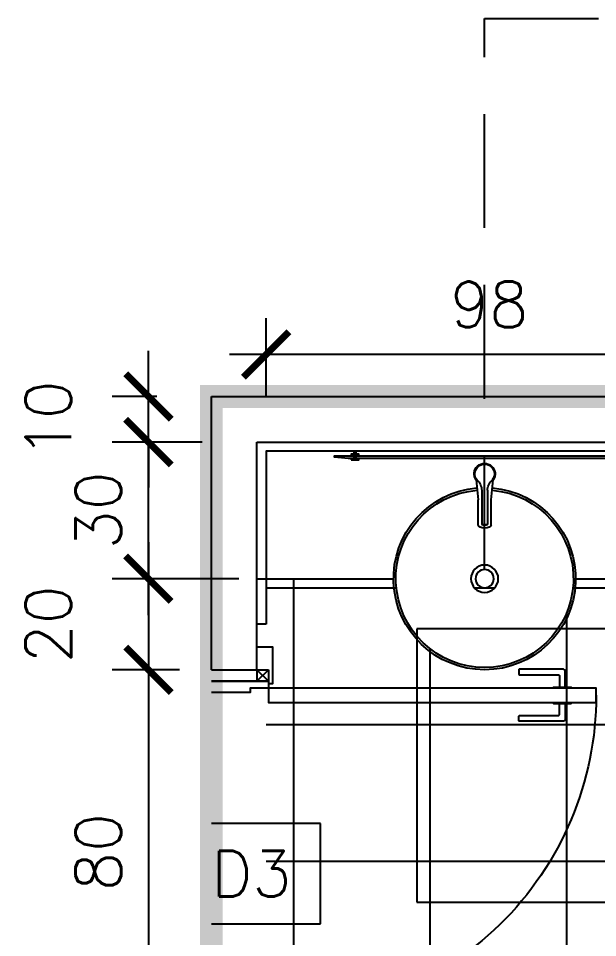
# Model space of a CAD drawing. Header units: centimetres. Extents: x -1797 to 2001, y -8788 to 1856.
# Drawn here: x -965.5 to -838.3, y 32.1 to 234 of the extents above; entities that cross this region are included whole.
import ezdxf
from ezdxf.xclip import XClip

# ---------------------------------------------------------------- set-up
doc = ezdxf.new("R2010")
doc.units = ezdxf.units.CM
doc.header["$LTSCALE"] = 100
doc.header["$MEASUREMENT"] = 0
doc.header["$XCLIPFRAME"] = 0
doc.header["$PDMODE"] = 35
doc.linetypes.add('[01]-A-P4-PL0 (Grnd Flr 4-Bedrm)$0$[01]-A-P4-PL0 (Grnd Flr 4-Bedrm)$0$HIDDEN', pattern=[0.375, 0.25, -0.125])
doc.linetypes.add('HIDDEN', pattern=[0.375, 0.25, -0.125])
for name, color, linetype in [('A0-01 FLOOR PLANS$0$BATH FIXTURES', 85, 'Continuous'), ('A0-01 FLOOR PLANS$0$COUNTERS', 85, 'Continuous'), ('A0-01 FLOOR PLANS$0$DOOR', 1, 'Continuous'), ('A0-01 FLOOR PLANS$0$TEXT-SCHED', 3, 'Continuous'), ('A0-01 FLOOR PLANS$0$WALL-01', 7, 'Continuous'), ('DIM', 1, 'Continuous'), ('HIDDEN -03', 8, 'HIDDEN'), ('ID_Ceiling_01', 161, 'Continuous'), ('ID_Flooring_01', 123, 'Continuous'), ('ID_Flooring_02', 127, 'Continuous'), ('WALL-04', 1, 'Continuous')]:
    doc.layers.add(name, color=color, linetype=linetype)
doc.styles.add('22', font='romans.shx')
doc.styles.add('A0-01 FLOOR PLANS$0$A0-01 GROUND FLOOR PLAN - For Entry modification$0$ROMANS', font='romans')
doc.dimstyles.new('100', dxfattribs={"dimtxt": 15, "dimasz": 10, "dimexe": 8, "dimexo": 12, "dimgap": 6, "dimtad": 1, "dimdec": 0, "dimzin": 0, "dimdsep": 46, "dimtxsty": '22', "dimblk": 'ARCHTICK', "dimcen": 30, "dimdle": 8, "dimclrd": 1, "dimclre": 1, "dimclrt": 2, "dimadec": 0, "dimazin": 0, "dimtfac": 1, "dimtdec": 0, "dimtmove": 2, "dimatfit": 3, "dimldrblk": 'OBLIQUE', "dimfxl": 100, "dimtolj": 1, "dimtzin": 0, "dimarcsym": 0})
doc.dimstyles.new('A0-01 FLOOR PLANS$0$A0-01 GROUND FLOOR PLAN - For Entry modification$0$text', dxfattribs={"dimtxt": 18, "dimasz": 10, "dimexe": 10, "dimexo": 10, "dimgap": -6, "dimtad": 1, "dimtih": 1, "dimtoh": 1, "dimdec": 0, "dimdsep": 46, "dimtxsty": 'A0-01 FLOOR PLANS$0$A0-01 GROUND FLOOR PLAN - For Entry modification$0$ROMANS', "dimblk1": 'A0-01 FLOOR PLANS$0$A0-01 GROUND FLOOR PLAN - For Entry modification$0$_ARCHTICK', "dimblk2": 'A0-01 FLOOR PLANS$0$A0-01 GROUND FLOOR PLAN - For Entry modification$0$_ARCHTICK', "dimsah": 1, "dimcen": 25, "dimdle": 10, "dimse1": 1, "dimse2": 1, "dimsd1": 1, "dimsd2": 1, "dimclrd": 1, "dimclre": 1, "dimclrt": 2, "dimadec": 0, "dimazin": 0, "dimtfac": 1, "dimtdec": 0, "dimtmove": 2, "dimatfit": 3, "dimldrblk": 'A0-01 FLOOR PLANS$0$A0-01 GROUND FLOOR PLAN - For Entry modification$0$_ARCHTICK', "dimfxl": 1, "dimtolj": 1, "dimtzin": 0, "dimarcsym": 0})

# ---------------------------------------------------------------- blocks, each defined once
blk = doc.blocks.new('A0-01 FLOOR PLANS$0$Bath_WashBasin_D-40_01')
for p, q in [((-1.400000000001455, -7.95743741578076), (-1.875695655495292, -3.631076935400415)), ((1.875695747105055, -3.631076806308556), (1.399999999997817, -7.95743741577985)), ((-0.6500000000014552, -5.899999999999409), (-0.6500000000014552, -13.37462112513072)), ((0.6500000000014552, -5.899999999999409), (0.6499999999996362, -13.37462112513163)), ((-1.400000000001455, -13.50000000001114), (-1.400000000001455, -7.95743741578076)), ((1.400000000001455, -13.50000000001137), (1.399999999997817, -7.95743741577985)), ((0.6499999999996362, -13.37462112513163), (-0.6500000000014552, -13.37462112513072))]:
    blk.add_line(p, q)
for radius in [3, 2]:
    blk.add_circle((0, -25.29999999999995), radius)
for centre, radius, start, end in [((0, -2.299999999999955), 2.3, 324.638799914415, 215.3612040288909), ((-1.582957338541746e-07, -2.299999999999955), 2.15, 320.9724882482038, 219.0275117517658), ((-3.610917456431707, -5.890088038634531), 2.960934047014879, 359.8081974793789, 49.04726669728846), ((3.61091713984024, -5.890088038634531), 2.960934047014879, 130.9527333027286, 180.1918025206211), ((0, -25.29999999999995), 20, 94.83111626822225, 85.1688835999918), ((0, -25.29999999999995), 19.5, 94.79409498001834, 85.20590491068913), ((0, -12.54999999999995), 1.05, 231.7533801217575, 308.2466198783646)]:
    blk.add_arc(centre, radius, start, end)
blk.add_ellipse((-2.257191226817667e-06, -13.50000000004525), major_axis=(-1.399997742810228, 4.547473508864641e-11), ratio=0.5000008061070239, start_param=6.283185307179586, end_param=9.42477796076938)
blk = doc.blocks.new('*D1132')
at = {"layer": 'A0-01 FLOOR PLANS$0$TEXT-SCHED', "color": 1, "lineweight": -2, "transparency": 16777216}
for p, q in [((-816.0598543935711, 2104.211588895273), (-856.6312829649997, 2104.211588895273)), ((-856.6312829649997, 2104.211588895273), (-856.6312829649997, 2082.211588895273)), ((-816.0598543935711, 2082.211588895273), (-816.0598543935711, 2104.211588895273)), ((-856.6312829649997, 2082.211588895273), (-816.0598543935711, 2082.211588895273))]:
    blk.add_line(p, q, dxfattribs=at)
at = {"layer": 'Defpoints', "color": 0, "transparency": 16777216}
blk.add_point((-836.3455686792963, 2093.211588895273), dxfattribs=at)
blk.add_point((-836.3455686792963, 2093.211588895273), dxfattribs=at)
blk.add_point((-836.3455686792963, 2093.211588895273), dxfattribs=at)
at = {"layer": 'A0-01 FLOOR PLANS$0$TEXT-SCHED', "color": 2, "transparency": 16777216, "insert": (-836.3455686792854, 2093.211588895273), "char_height": 8, "width": 47.14285714285714, "attachment_point": 5, "style": 'A0-01 FLOOR PLANS$0$A0-01 GROUND FLOOR PLAN - For Entry modification$0$ROMANS'}
blk.add_mtext('\\A1;{\\H1.25x;WD3}', dxfattribs=at)
blk = doc.blocks.new('A0-01 FLOOR PLANS$0$A0-01 GROUND FLOOR PLAN - For Entry modification$0$_ARCHTICK')
at = {"color": 0, "linetype": 'ByBlock', "const_width": 0.15}
blk.add_lwpolyline([(-0.5, -0.5), (0.5, 0.5)], dxfattribs=at)
blk = doc.blocks.new('A0-01 FLOOR PLANS$0$DOOR 25CM')
at = {"layer": 'A0-01 FLOOR PLANS$0$DOOR'}
blk.add_lwpolyline([(-4739.051382942911, 1353.502083427588), (-4735.051382942907, 1353.502083427601), (-4735.051382942907, 1261.502083427614), (-4739.051382942911, 1261.502083427614)], close=True, dxfattribs=at)
for points in [[(-4739.051382943187, 1341.50208342759), (-4739.351382943187, 1341.50208342759), (-4739.351382943187, 1346.50208342759), (-4739.051382943187, 1346.50208342759)], [(-4735.051382943187, 1341.502083427588), (-4734.751382943188, 1341.50208342759), (-4734.751382943188, 1346.50208342759), (-4735.051382943187, 1346.50208342759)]]:
    blk.add_lwpolyline(points, dxfattribs=at)
for points in [[(-4739.351382943201, 1344.802083427599), (-4743.846896726278, 1344.802083427575, 0.41421356237155), (-4744.346896726278, 1344.302083427575), (-4744.346896726278, 1332.002083427572, 0.414213562373095), (-4744.146896726277, 1331.802083427571), (-4742.946896726276, 1331.802083427571, 0.4142135623727761), (-4742.746896726276, 1332.002083427572), (-4742.746896726265, 1343.002083427574, -0.4142135623705012), (-4742.546896726264, 1343.202083427573), (-4739.35138294319, 1343.202083427598)], [(-4734.751382943174, 1344.802083427599), (-4730.255869160097, 1344.802083427575, -0.41421356237155), (-4729.755869160101, 1344.302083427575), (-4729.755869160101, 1332.002083427572, -0.414213562373095), (-4729.955869160098, 1331.802083427571), (-4731.155869160099, 1331.802083427571, -0.4142135623727761), (-4731.355869160099, 1332.002083427572), (-4731.35586916011, 1343.002083427574, 0.4142135623705012), (-4731.555869160111, 1343.202083427573), (-4734.751382943188, 1343.202083427598)]]:
    blk.add_lwpolyline(points, format="xyb", dxfattribs=at)
blk.add_arc((-4737.113584676754, 1263.562647144771), 89.93945779204935, 89.96037448751443, 181.3127934952219, dxfattribs=at)
blk = doc.blocks.new('A0-01 FLOOR PLANS$0$70-100')
at = {"layer": 'A0-01 FLOOR PLANS$0$DOOR', "linetype": 'Continuous'}
for p, q in [((-5.000000000189175, 12.49999999998545), (-5.000000000189175, 9.999999999996362)), ((84.97805208878708, 12.49999999998545), (84.97805208878708, 9.999999999996362)), ((-4.999999999978172, -2.500000000005457), (-4.999999999978172, 0)), ((84.97805208900536, -2.500000000005457), (84.97805208900536, 0)), ((2.500000000003638, -2.500000000023647), (2.500000000003638, -3.54702933691442e-11)), ((77.47805208902355, -2.500000000023647), (77.47805208902355, -3.54702933691442e-11))]:
    blk.add_line(p, q, dxfattribs=at)
at = {"layer": 'A0-01 FLOOR PLANS$0$DOOR'}
for p, q in [((-2.146407496184111e-10, 12.50000000000909), (2.499999999785359, 12.50000000001091)), ((-2.146407496184111e-10, 10), (-2.146407496184111e-10, 12.49999999999636)), ((2.499999999785359, 12.49999999999636), (-2.110027708113194e-10, 10)), ((2.499999999781721, 9.999999999996362), (-2.146407496184111e-10, 12.49999999999636)), ((79.97805208881255, 12.50000000000909), (77.47805208881255, 12.50000000001091)), ((77.47805208881255, 12.49999999999636), (79.97805208880891, 10)), ((77.47805208881618, 9.999999999996362), (79.97805208881255, 12.49999999999636)), ((79.97805208881255, 10), (79.97805208881255, 12.49999999999636)), ((-2.219167072325945e-10, 10), (2.499999999781721, 9.999999999996362)), ((79.97805208881982, 10), (77.47805208881618, 9.999999999996362)), ((2.500000000003638, -2.500000000023647), (0, 0)), ((77.47805208902355, -2.500000000023647), (79.97805208902719, 0)), ((3.637978807091713e-12, -1.818989403545856e-12), (3.637978807091713e-12, -2.500000000023647)), ((2.499999999996362, -2.364686224609613e-11), (3.637978807091713e-12, -2.500000000023647)), ((4.729372449219227e-11, -1.818989403545856e-12), (2.500000000025466, -2.364686224609613e-11)), ((77.47805208903083, -2.364686224609613e-11), (79.97805208902355, -2.500000000023647)), ((79.9780520889799, -1.818989403545856e-12), (77.47805208900172, -2.364686224609613e-11)), ((79.97805208902355, -1.818989403545856e-12), (79.97805208902355, -2.500000000023647)), ((2.546585164964199e-11, -2.5), (2.5, -2.500000000045475)), ((79.97805208900172, -2.5), (77.47805208902719, -2.500000000045475))]:
    blk.add_line(p, q, dxfattribs=at)
for points in [[(2.999999999785359, 12.49999999998909), (2.999999999785359, 13.49999999998909), (-5.000000000200089, 13.49999999997999), (-5.000000000189175, 12.49999999998545)], [(2.499999999781721, 12.49999999999636), (2.499999999781721, -2.499999999195097)], [(2.499999999785359, 12.50000000001091), (3.999999999785359, 12.50000000000909), (3.999999999781721, 8.500000000007276), (4.999999999785359, 8.500000000007276), (5, -2.50000000003547), (2.5, -2.50000000003547), (2.499999999781721, 12.50000000001091)], [(77.47805208881255, 12.50000000001091), (75.97805208881255, 12.50000000000909), (75.97805208881618, 8.500000000007276), (74.97805208881255, 8.500000000007276), (74.97805208902719, -2.50000000003547), (77.47805208902719, -2.50000000003547), (77.47805208881618, 12.50000000001091)], [(76.97805208881255, 12.49999999998909), (76.97805208881255, 13.49999999998909), (84.978052088798, 13.49999999997999), (84.97805208878708, 12.49999999998545)], [(77.47805208881618, 12.49999999999636), (77.47805208881618, -2.499999999195097)], [(3, -2.500000000009095), (3, -3.500000000009095), (-4.99999999998181, -3.499999999998181), (-4.999999999978172, -2.500000000005457)], [(76.97805208902719, -2.500000000009095), (76.97805208902719, -3.500000000009095), (84.978052089009, -3.499999999998181), (84.97805208900536, -2.500000000005457)]]:
    blk.add_lwpolyline(points, dxfattribs=at)
at = {"layer": 'A0-01 FLOOR PLANS$0$DOOR', "linetype": 'Continuous', "xscale": -0.7825568214834222, "yscale": 0.7825568214834222, "zscale": 0.7825568214834222}
blk.add_blockref('A0-01 FLOOR PLANS$0$DOOR 25CM', (-3701.446759796699, -974.6970607018202), dxfattribs=at)
blk = doc.blocks.new('[01]-A-P4-PL0 (Grnd Flr 4-Bedrm)$0$[01]-A-P4-PL0 (Grnd Flr 4-Bedrm)$0$Mirror Screw-flat-5')
at = {"layer": 'WALL-04'}
blk.add_lwpolyline([(-2.542697161694903, -11.80700000024249), (-2.542697161695017, -11.80000000019147), (-2.537697161695007, -11.80000000019147), (-2.537697161694922, -11.80700000024249)], dxfattribs=at)
for points in [[(-2.531824019302633, -11.81000000024248), (-2.548570167536184, -11.81000000024248), (-2.548570167536184, -11.80700000024249), (-2.531824019302633, -11.80700000024249)], [(-2.531824019302633, -11.81899999525998), (-2.548570167536184, -11.81899999525998), (-2.548570167536184, -11.81599999525998), (-2.531824019302633, -11.81599999525998)]]:
    blk.add_lwpolyline(points, close=True, dxfattribs=at)
at = {"layer": 'WALL-04', "linetype": '[01]-A-P4-PL0 (Grnd Flr 4-Bedrm)$0$[01]-A-P4-PL0 (Grnd Flr 4-Bedrm)$0$HIDDEN', "ltscale": 0.01}
blk.add_lwpolyline([(-2.537697161694922, -11.80700000024249), (-2.537697093419411, -11.81899999525998), (-2.542697093419406, -11.81899999525998), (-2.542697161694903, -11.80700000024249)], dxfattribs=at)
blk = doc.blocks.new('_ARCHTICK')
at = {"color": 0, "linetype": 'ByBlock', "const_width": 0.15}
blk.add_lwpolyline([(-0.5, -0.5), (0.5, 0.5)], dxfattribs=at)
blk = doc.blocks.new('*D382')
at = {"layer": 'Defpoints', "color": 0, "transparency": 16777216}
for p in [(-911.1480950248097, 160.1664687127554), (-911.1480950248097, 138.9464692264437), (-813.1480950248097, 138.9464692264439)]:
    blk.add_point(p, dxfattribs=at)
at = {"layer": 'DIM', "color": 1, "lineweight": -2, "transparency": 16777216}
for p, q in [((-911.1480950248097, 150.9464692264437), (-911.1480950248097, 168.1664687127554)), ((-813.1480950248097, 150.9464692264439), (-813.1480950248097, 168.1664687127554)), ((-805.1480950248097, 160.1664687127554), (-919.1480950248097, 160.1664687127554))]:
    blk.add_line(p, q, dxfattribs=at)
at = {"layer": 'DIM', "color": 1, "lineweight": -2, "transparency": 16777216, "xscale": 10, "yscale": 10, "zscale": 10, "rotation": 180}
blk.add_blockref('_ARCHTICK', (-911.1480950248097, 160.1664687127554), dxfattribs=at)
at = {"layer": 'DIM', "color": 1, "lineweight": -2, "transparency": 16777216, "xscale": 10, "yscale": 10, "zscale": 10}
blk.add_blockref('_ARCHTICK', (-813.1480950248097, 160.1664687127554), dxfattribs=at)
at = {"layer": 'DIM', "color": 2, "transparency": 16777216, "insert": (-862.1480950248097, 171.1664687127554), "char_height": 10, "attachment_point": 5, "style": '22'}
blk.add_mtext('\\A1;98', dxfattribs=at)
blk = doc.blocks.new('_OBLIQUE')
at = {"color": 0, "linetype": 'ByBlock'}
blk.add_line((-0.5, -0.5), (0.5, 0.5), dxfattribs=at)
blk = doc.blocks.new('*D390')
at = {"layer": 'Defpoints', "color": 0, "transparency": 16777216}
for p in [(-936.9774748396958, 140.9464692264438), (-913.1480950248101, 140.9464692264438), (-905.14809502481, 110.9464692264438)]:
    blk.add_point(p, dxfattribs=at)
at = {"layer": 'DIM', "color": 1, "lineweight": -2, "transparency": 16777216}
for p, q in [((-936.9774748396958, 102.9464692264437), (-936.9774748396958, 148.9464692264438)), ((-925.1480950248101, 140.9464692264438), (-944.9774748396958, 140.9464692264438)), ((-917.14809502481, 110.9464692264438), (-944.9774748396958, 110.9464692264437))]:
    blk.add_line(p, q, dxfattribs=at)
at = {"layer": 'DIM', "color": 1, "lineweight": -2, "transparency": 16777216, "xscale": 10, "yscale": 10, "zscale": 10}
for p, rotation in [((-936.9774748396958, 140.9464692264438), 90), ((-936.9774748396958, 110.9464692264437), 270)]:
    blk.add_blockref('_ARCHTICK', p, dxfattribs=dict(at, rotation=rotation))
at = {"layer": 'DIM', "color": 2, "transparency": 16777216, "insert": (-947.9774748396956, 125.946469226444), "char_height": 10, "attachment_point": 5, "rotation": 90, "style": '22'}
blk.add_mtext('\\A1;30', dxfattribs=at)
blk = doc.blocks.new('*D910')
at = {"layer": 'Defpoints', "color": 0, "transparency": 16777216}
for p in [(-936.9774748396967, 150.9464692264438), (-923.1480950248101, 150.9464692264438), (-913.1480950248101, 140.9464692264438)]:
    blk.add_point(p, dxfattribs=at)
at = {"layer": 'DIM', "color": 1, "lineweight": -2, "transparency": 16777216}
for p, q in [((-936.9774748396967, 150.9464692264438), (-936.9774748396967, 160.9464692264438)), ((-935.1480950248101, 150.9464692264438), (-944.9774748396967, 150.9464692264438)), ((-936.9774748396967, 140.9464692264438), (-936.9774748396967, 150.9464692264438)), ((-925.1480950248101, 140.9464692264438), (-944.9774748396967, 140.9464692264438)), ((-936.9774748396967, 140.9464692264438), (-936.9774748396967, 130.9464692264438))]:
    blk.add_line(p, q, dxfattribs=at)
at = {"layer": 'DIM', "color": 1, "lineweight": -2, "transparency": 16777216, "xscale": 10, "yscale": 10, "zscale": 10}
for p, rotation in [((-936.9774748396967, 150.9464692264438), 270), ((-936.9774748396967, 140.9464692264438), 90)]:
    blk.add_blockref('_ARCHTICK', p, dxfattribs=dict(at, rotation=rotation))
at = {"layer": 'DIM', "color": 2, "transparency": 16777216, "insert": (-958.9774748396965, 145.946469226444), "char_height": 10, "attachment_point": 5, "rotation": 90, "style": '22'}
blk.add_mtext('\\A1;10', dxfattribs=at)
blk = doc.blocks.new('*D911')
at = {"layer": 'Defpoints', "color": 0, "transparency": 16777216}
for p in [(-905.14809502481, 110.9464692264438), (-936.9774748396967, 90.92452131565098), (-918.1480950248095, 90.92452131565099)]:
    blk.add_point(p, dxfattribs=at)
at = {"layer": 'DIM', "color": 1, "lineweight": -2, "transparency": 16777216}
for p, q in [((-936.9774748396967, 118.9464692264437), (-936.9774748396967, 82.92452131565098)), ((-917.14809502481, 110.9464692264438), (-944.9774748396967, 110.9464692264437)), ((-930.1480950248095, 90.92452131565098), (-944.9774748396967, 90.92452131565098))]:
    blk.add_line(p, q, dxfattribs=at)
at = {"layer": 'DIM', "color": 1, "lineweight": -2, "transparency": 16777216, "xscale": 10, "yscale": 10, "zscale": 10}
for p, rotation in [((-936.9774748396967, 110.9464692264437), 90), ((-936.9774748396967, 90.92452131565098), 270)]:
    blk.add_blockref('_ARCHTICK', p, dxfattribs=dict(at, rotation=rotation))
at = {"layer": 'DIM', "color": 2, "transparency": 16777216, "insert": (-958.9774748396965, 100.9354952710476), "char_height": 10, "attachment_point": 5, "rotation": 90, "style": '22'}
blk.add_mtext('\\A1;20', dxfattribs=at)
blk = doc.blocks.new('*D912')
at = {"layer": 'Defpoints', "color": 0, "transparency": 16777216}
for p in [(-918.1480950248095, 90.92452131565099), (-936.9774748396976, 10.9464692264437), (-918.1480950248099, 10.9464692264437)]:
    blk.add_point(p, dxfattribs=at)
at = {"layer": 'DIM', "color": 1, "lineweight": -2, "transparency": 16777216}
for p, q in [((-936.9774748396976, 98.92452131565099), (-936.9774748396976, 2.946469226443697)), ((-930.1480950248095, 90.92452131565098), (-944.9774748396976, 90.92452131565098)), ((-930.1480950248099, 10.9464692264437), (-944.9774748396976, 10.9464692264437))]:
    blk.add_line(p, q, dxfattribs=at)
at = {"layer": 'DIM', "color": 1, "lineweight": -2, "transparency": 16777216, "xscale": 10, "yscale": 10, "zscale": 10}
for p, rotation in [((-936.9774748396976, 90.92452131565098), 90), ((-936.9774748396976, 10.9464692264437), 270)]:
    blk.add_blockref('_ARCHTICK', p, dxfattribs=dict(at, rotation=rotation))
at = {"layer": 'DIM', "color": 2, "transparency": 16777216, "insert": (-947.9774748396974, 50.9354952710476), "char_height": 10, "attachment_point": 5, "rotation": 90, "style": '22'}
blk.add_mtext('\\A1;80', dxfattribs=at)
blk = doc.blocks.new('A0-01 FLOOR PLANS')
at = {"layer": 'A0-01 FLOOR PLANS$0$COUNTERS'}
for p, q in [((-829.9999999999999, 2158.000000000005), (-800, 2158.000000000005)), ((-760, 2158.000000000005), (-639.9999999999999, 2158.000000000005))]:
    blk.add_line(p, q, dxfattribs=at)
at = {"layer": 'A0-01 FLOOR PLANS$0$WALL-01'}
for p, q in [((-840, 2198.000000000005), (-430, 2198.000000000005)), ((-839.9999999999995, 2137.978052089213), (-840, 2198.000000000005)), ((-830, 2188.000000000005), (-640, 2188.000000000005)), ((-829.9999999999995, 2137.978052089213), (-830, 2188.000000000005)), ((-839.9999999999995, 2137.978052089213), (-829.9999999999993, 2137.978052089213))]:
    blk.add_line(p, q, dxfattribs=at)
at = {"layer": 'A0-01 FLOOR PLANS$0$BATH FIXTURES', "xscale": -1}
blk.add_blockref('A0-01 FLOOR PLANS$0$Bath_WashBasin_D-40_01', (-780, 2183.300000000005), dxfattribs=at)
at = {"layer": 'A0-01 FLOOR PLANS$0$DOOR', "rotation": 270}
blk.add_blockref('A0-01 FLOOR PLANS$0$70-100', (-839.9999999999995, 2137.978052088825), dxfattribs=at)
at = {"layer": 'A0-01 FLOOR PLANS$0$TEXT-SCHED'}
dim = blk.add_linear_dim(base=(-836.3455686792963, 2093.211588895273), p1=(-836.3455686792963, 2093.211588895273), p2=(-836.3455686792963, 2093.211588895273), text='{\\H1.25x;WD3}', dimstyle='A0-01 FLOOR PLANS$0$A0-01 GROUND FLOOR PLAN - For Entry modification$0$text', override={"dimtxt": 8, "dimgap": -6, "dimclrt": 2}, dxfattribs=at)
dim.commit()
dim.dimension.update_dxf_attribs({"geometry": '*D1132', "text_midpoint": (-836.3455686792854, 2093.211588895273), "dimtype": 128})

msp = doc.modelspace()

# ---------------------------------------------------------------- linework, layer by layer
at = {"layer": 'HIDDEN -03'}
msp.add_lwpolyline([(-863.1480958991797, 112.9464684817019), (-863.1480958991797, 233.9638127715468), (-698.2732753984656, 233.9638127715468)], dxfattribs=at)
at = {"layer": 'HIDDEN -03', "color": 6, "linetype": 'HIDDEN', "const_width": 5}
msp.add_lwpolyline([(-703.1480950248097, 150.9464692264439), (-923.1480950248097, 150.9464692264437), (-923.1480950248097, -99.05353077355608), (-703.1480950248097, -99.05353077355585)], close=True, dxfattribs=at)
at = {"layer": 'ID_Ceiling_01', "linetype": 'HIDDEN', "ltscale": 60}
msp.add_lwpolyline([(-878.0135554747184, 39.94646922644699), (-818.0135554747184, 39.94646922644699), (-818.0135554747184, 99.946469226447), (-878.0135554747184, 99.946469226447)], close=True, dxfattribs=at)
at = {"layer": 'ID_Flooring_01'}
msp.add_line((-911.1480950248088, 100.9245213156514), (-913.1480950250284, 100.9245213156514), dxfattribs=at)
msp.add_lwpolyline([(-911.1480950248088, 10.94646922640095), (-911.1480950248094, -87.05353077355608), (-725.1480950248098, -87.05353077355608), (-725.1480950248097, 138.9464692264442), (-911.1480950248097, 138.9464692264437), (-911.1480950248088, 100.9245213156514)], dxfattribs=at)
at = {"layer": 'ID_Flooring_02'}
for p, q in [((-905.1480950248095, 110.9464692264437), (-905.1480950248097, -87.05353077355608)), ((-911.1480950248097, 108.9464692264437), (-882.5452597660806, 108.946469226444)), ((-865.3841630023097, 108.9464692264438), (-860.9120270473095, 108.9464692264439)), ((-843.7509302835388, 108.9464692264438), (-725.1480950248097, 108.9464692264437)), ((-845.1480950248097, 103.4464692264435), (-845.1480950248097, -87.05353077355608)), ((-875.1480950248097, 95.5760430775041), (-875.1480950248097, -87.05353077355608)), ((-911.1480950248097, 78.9464692264437), (-725.1480950248097, 78.9464692264437)), ((-911.1480950248097, 48.9464692264437), (-725.1480950248097, 48.9464692264437))]:
    msp.add_line(p, q, dxfattribs=at)
at = {"layer": 'WALL-04', "linetype": 'ByBlock'}
msp.add_lwpolyline([(-830.1328360942273, 137.6485577748347), (-833.1328360737382, 137.3485575393963), (-893.1328360714099, 137.348558517285), (-896.1328360742039, 137.648558240496), (-896.1328360742039, 137.948558010273), (-830.1328360709442, 137.948558010273)], close=True, dxfattribs=at)

# ---------------------------------------------------------------- block references
at = {"xscale": -100, "yscale": 100, "zscale": 100}
msp.add_blockref('[01]-A-P4-PL0 (Grnd Flr 4-Bedrm)$0$[01]-A-P4-PL0 (Grnd Flr 4-Bedrm)$0$Mirror Screw-flat-5', (-1145.652545420554, 1318.948558015862), dxfattribs=at)
at = {"layer": 'ID_Flooring_02'}
ref = msp.add_blockref('A0-01 FLOOR PLANS', (-83.14809502480966, -2047.053530773562), dxfattribs=at)
XClip(ref).set_block_clipping_path([(-840, 1948.0000000000061), (-620, 2198.000000000006)])

# ---------------------------------------------------------------- dimensions: what is measured, and where the dimension line sits
at = {"layer": 'DIM'}
dim = msp.add_linear_dim(base=(-911.1480950248097, 160.1664687127554), p1=(-813.1480950248097, 138.9464692264439), p2=(-911.1480950248097, 138.9464692264437), dimstyle='100', override={"dimtxt": 10}, dxfattribs=at)
dim.commit()
dim.dimension.update_dxf_attribs({"geometry": '*D382', "text_midpoint": (-862.1480950248097, 171.1664687127554)})
for base, p1, p2, picture, middle in [((-936.9774748396967, 150.9464692264438), (-913.1480950248097, 140.9464692264437), (-923.1480950248097, 150.9464692264437), '*D910', (-958.9774748396965, 145.946469226444)), ((-936.9774748396958, 140.9464692264438), (-905.1480950248095, 110.9464692264437), (-913.1480950248097, 140.9464692264437), '*D390', (-947.9774748396956, 125.946469226444)), ((-936.9774748396967, 90.92452131565098), (-905.1480950248095, 110.9464692264437), (-918.1480950248091, 90.92452131565096), '*D911', (-958.9774748396965, 100.9354952710476)), ((-936.9774748396976, 10.9464692264437), (-918.1480950248091, 90.92452131565096), (-918.1480950248094, 10.9464692264437), '*D912', (-947.9774748396974, 50.9354952710476))]:
    dim = msp.add_linear_dim(base=base, p1=p1, p2=p2, angle=90, dimstyle='100', override={"dimtxt": 10}, dxfattribs=at)
    dim.commit()
    dim.dimension.update_dxf_attribs({"geometry": picture, "text_midpoint": middle})

doc.saveas('drawing.dxf')
